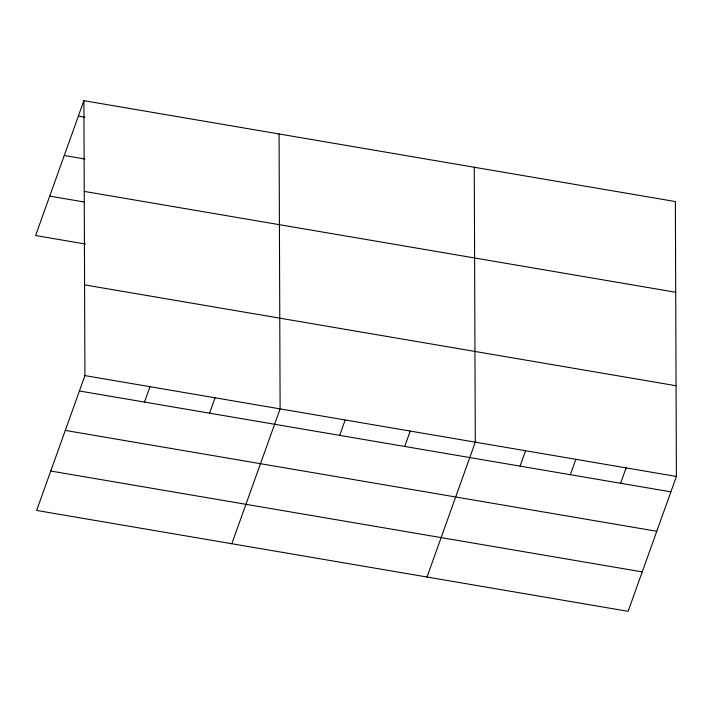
<?xml version="1.0" encoding="UTF-8"?>
<svg xmlns="http://www.w3.org/2000/svg" width="712" height="712" viewBox="0 0 712 712"><rect width="100%" height="100%" fill="white"/><g stroke="black" fill="none" stroke-linecap="round" stroke-linejoin="round"><path stroke-width="1.07" d="M83.891 100.677L84.924 375.598L36.632 510.451L628.109 611.323L676.4 476.462L675.368 201.549L83.891 100.677L35.6 235.538L85.484 244.047M144.474 402.084L149.983 386.687M209.533 413.174L215.051 397.786M231.818 543.737L280.11 408.884L279.077 133.963M339.66 435.37L345.169 419.973M404.728 446.46L410.237 431.072M427.013 577.032L475.296 442.17L474.263 167.249M520.063 466.129L525.572 450.74M570.339 474.708L575.848 459.311M620.615 483.279L626.124 467.891M78.373 116.065L84.879 117.177M64.258 155.492L84.861 159.007M84.23 191.403L675.706 292.267M49.715 196.112L84.416 202.03M84.577 284.871L676.062 385.735M84.924 375.598L676.4 476.462M79.415 390.986L670.891 491.85M65.299 430.413L656.776 531.277M50.748 471.033L642.233 571.896"/></g></svg>
